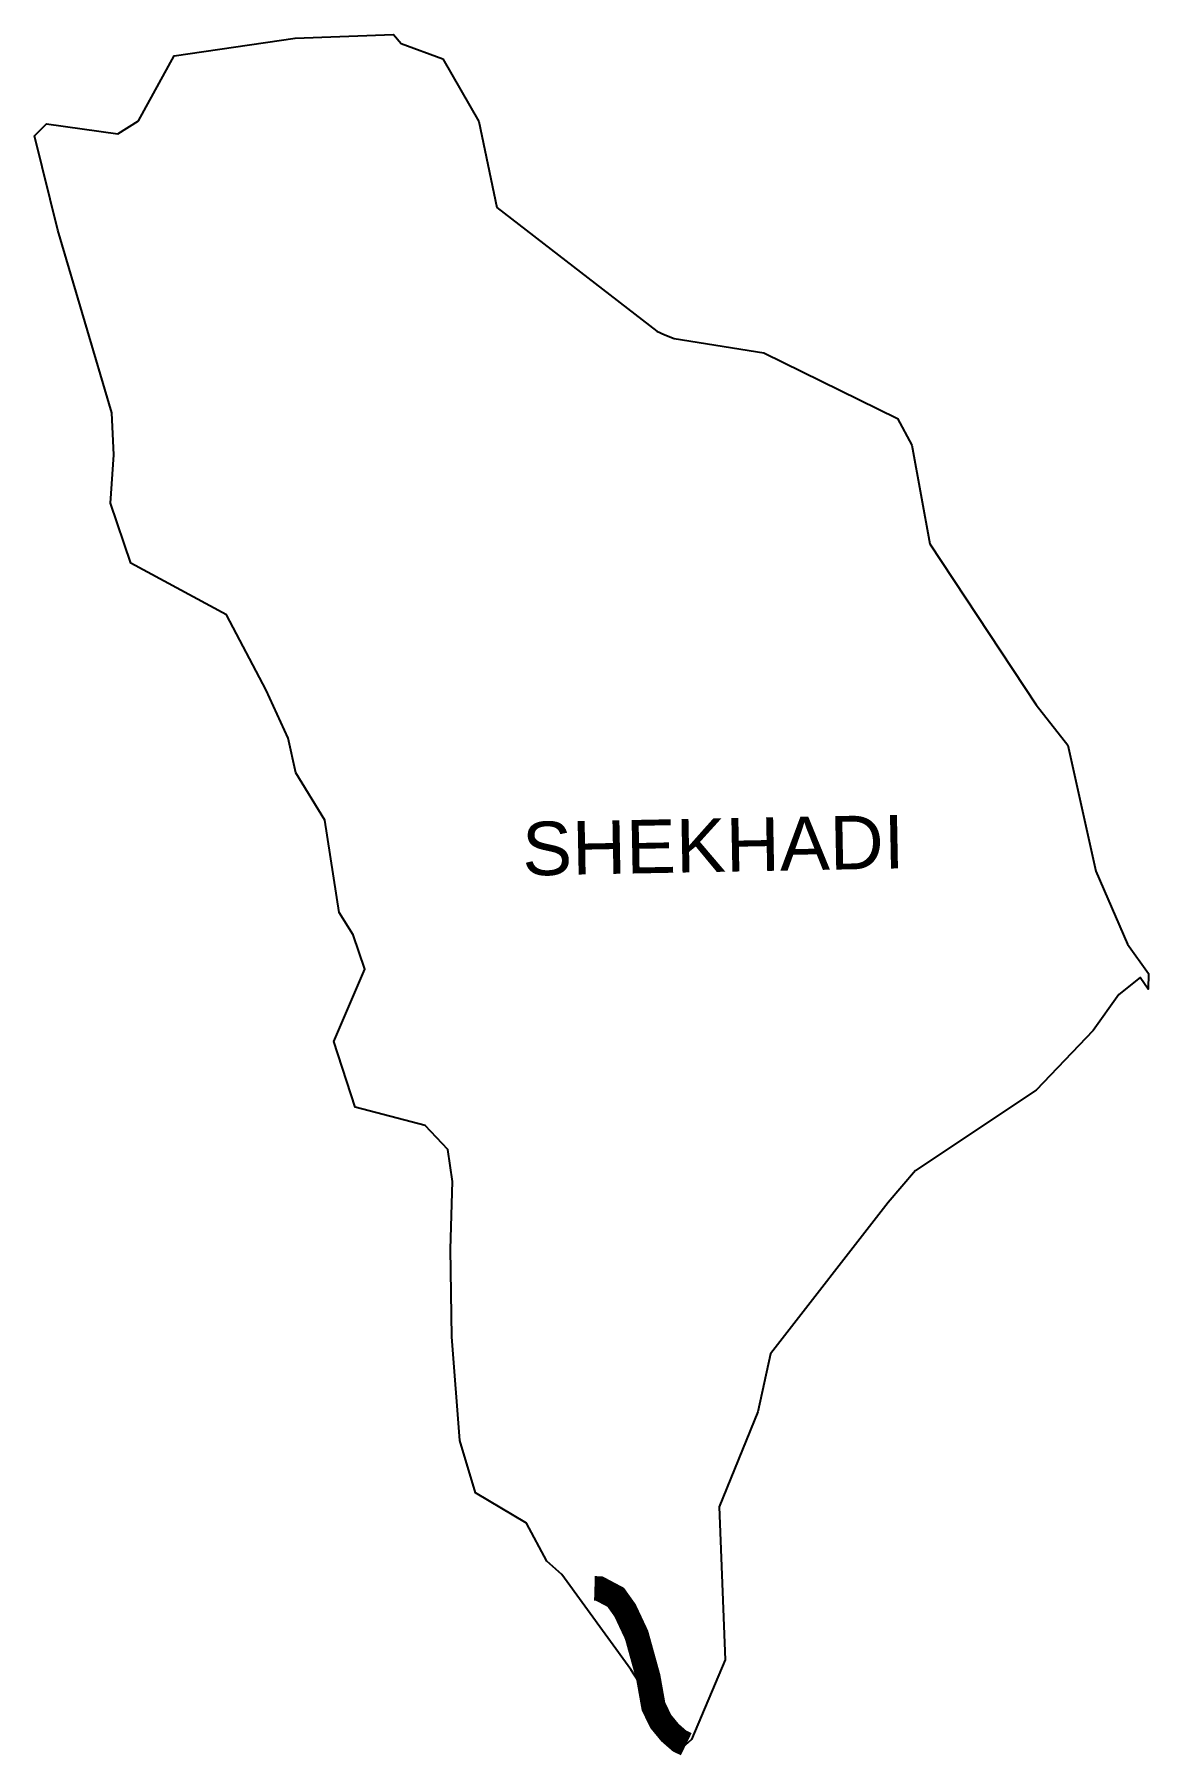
# Model space of a CAD drawing. Header units: metres. Extents: x 285347 to 287610, y 2002771 to 2006271.
import ezdxf

# ---------------------------------------------------------------- set-up
doc = ezdxf.new("R2010")
doc.units = ezdxf.units.M
for name, color, linetype in [('ARTIFICIALLY PROTECTED', 10, 'Continuous'), ('village', 3, 'Continuous'), ('VILLAGE NAME', 250, 'Continuous')]:
    doc.layers.add(name, color=color, linetype=linetype)
doc.styles.get("Standard").update_dxf_attribs({"font": 'simplex.shx'})

msp = doc.modelspace()

# ---------------------------------------------------------------- linework, layer by layer
at = {"layer": 'ARTIFICIALLY PROTECTED', "flags": 128}
msp.add_lwpolyline([(286484.5, 2003113.1, 50, 50, 0), (286494.2, 2003112.8, 50, 50, 0), (286527.7, 2003095, 50, 50, 0), (286546.7, 2003068.3, 50, 50, 0), (286570.1, 2003018.4, 50, 50, 0), (286593.8, 2002932.7, 50, 50, 0), (286604.5, 2002872.8, 50, 50, 0), (286619.6, 2002842.3, 50, 50, 0), (286638, 2002819.9, 50, 50, 0), (286657.4, 2002803, 50, 50, 0), (286671, 2002796.4, 50, 50, 0)], format="xyseb", dxfattribs=at)
at = {"layer": 'village', "flags": 128}
msp.add_lwpolyline([(286286, 2005919.1), (286611.5, 2005668.1)], dxfattribs=at)
at = {"layer": 'village'}
for points in [[(287610.1, 2004363, 0), (287609.1, 2004330.8, 0), (287593.2, 2004354.7, 0), (287550.1, 2004319.9, 0), (287497.9, 2004246.8, 0), (287381.5, 2004125.9, 0), (287136.8, 2003962.3, 0), (287081.5, 2003897, 0), (286842.3, 2003589.7, 0), (286816.7, 2003471.6, 0), (286737.9, 2003279.1, 0), (286749.9, 2002968.1, 0), (286681.7, 2002806.1, 0), (286662.3, 2002788.6, 0), (286558.6, 2002948.3, 0), (286418, 2003141, 0), (286387.7, 2003168.1, 0), (286346.8, 2003245.8, 0), (286242.6, 2003307.5, 0), (286210.8, 2003413.9, 0), (286195, 2003624.2, 0), (286191.9, 2003802.6, 0), (286196.3, 2003940.2, 0), (286186.5, 2004005.2, 0), (286140.3, 2004053.9, 0), (285998.2, 2004091.2, 0), (285955.1, 2004224.2, 0), (286017.8, 2004371.2, 0), (285994.1, 2004441.4, 0), (285965.7, 2004486.5, 0), (285937.1, 2004674.4, 0), (285878.1, 2004770.5, 0), (285862.5, 2004840.9, 0), (285817.7, 2004938.6, 0), (285737.2, 2005091.6, 0), (285542.6, 2005196.3, 0), (285501.2, 2005318.7, 0), (285508.4, 2005416.8, 0), (285503.8, 2005502.2, 0), (285394.3, 2005873.3, 0), (285346.9, 2006064.9, 0), (285371.6, 2006089.3, 0), (285516.3, 2006069, 0), (285558.3, 2006095.6, 0), (285630.9, 2006227.3, 0), (285876.2, 2006263.4, 0), (286076.4, 2006271.1, 0), (286091.8, 2006252.5, 0), (286176.4, 2006221.5, 0), (286249.8, 2006094.1, 0), (286286, 2005919.1, 0)], [(286611.5, 2005668.1, 0), (286627.7, 2005660.6, 0), (286646.3, 2005653, 0), (286828.3, 2005624, 0), (287100.2, 2005490.6, 0), (287129.3, 2005436.4, 0), (287165.9, 2005235.8, 0), (287382.1, 2004908.7, 0), (287446.4, 2004826.9, 0), (287503, 2004570.7, 0), (287567.7, 2004422.5, 0), (287610.1, 2004363, 0)]]:
    msp.add_polyline3d(points, dxfattribs=at)

# ---------------------------------------------------------------- texts
at = {"layer": 'VILLAGE NAME', "insert": (286336.6, 2004670.3), "char_height": 108.748, "attachment_point": 1, "rotation": 1.1028}
msp.add_mtext_dynamic_manual_height_columns('{\\fArial|b0|i0|c0|p34;SHEKHADI}', width=726.929, gutter_width=543.7, heights=[0], dxfattribs=at)

doc.saveas('drawing.dxf')
